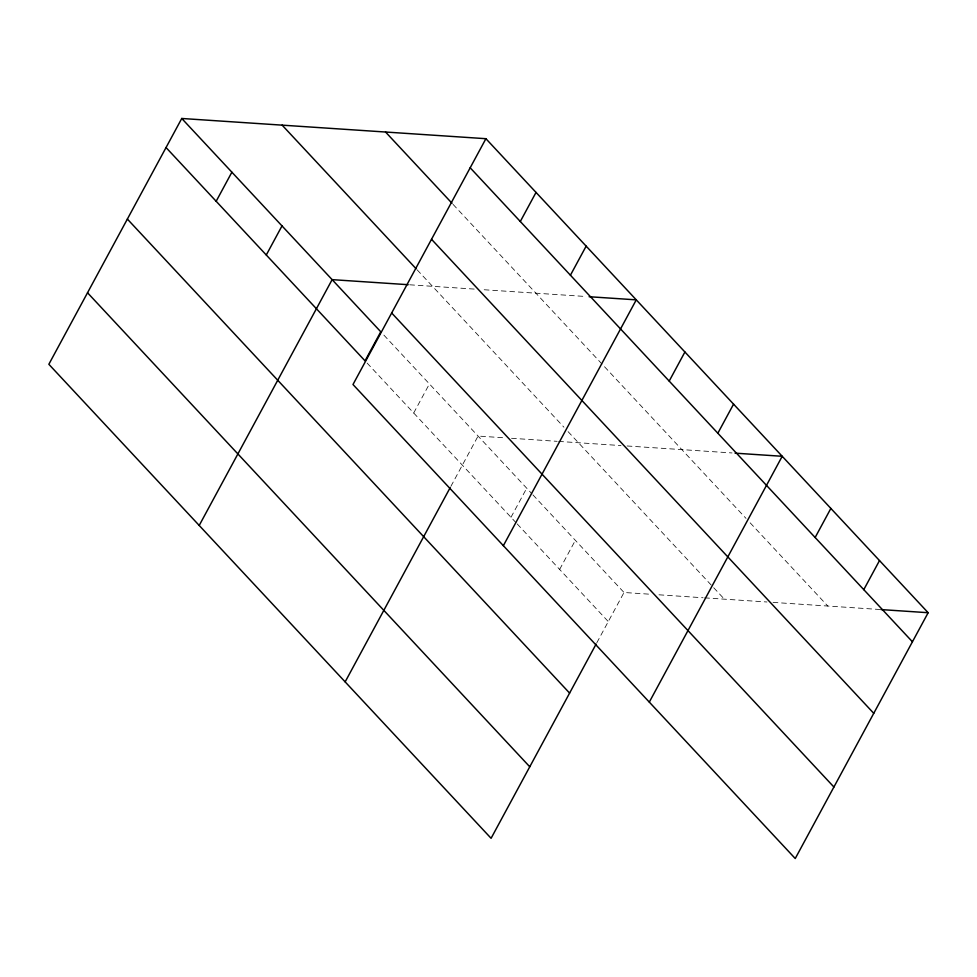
<?xml version="1.0" encoding="UTF-8"?>
<svg xmlns="http://www.w3.org/2000/svg" width="977" height="977" viewBox="0 0 977 977"><rect width="100%" height="100%" fill="white"/><g stroke="black" fill="none" stroke-linecap="round" stroke-linejoin="round"><path stroke-width="0.73" stroke-dasharray="4.88 3.66" d="M413.698 413.002L429.416 383.924M450.885 486.338L478.071 436.06L503.912 437.781M510.983 517.285L526.713 488.207M559.638 569.432L575.355 540.342M596.825 642.756L624.01 592.489L651.378 594.309M409.681 284.795L475.078 289.143M484.201 289.754L586.09 296.519M511.521 438.282L557.146 441.323M558.661 441.421L621.018 445.573M627.1 445.976L732.029 452.949M658.986 594.81L703.086 597.753M704.6 597.851L766.957 601.991M773.039 602.394L881.01 609.575M453.047 204.376L746.013 518.396M750.153 522.829L827.788 606.045M417.155 269.86L563.937 427.205M568.077 431.639L724.372 599.157M383.876 335.111L531.891 493.751M532.917 494.863L624.01 592.489M367.12 363.078L516.161 522.829M517.199 523.941L608.28 621.567"/><path stroke-width="1.47" d="M485.911 138.697L352.99 384.511L795.241 858.527L928.15 612.713L485.911 138.697L181.759 118.473L48.85 364.287L491.089 838.303L596.104 644.087M216.161 201.274L231.879 172.196M266.281 254.997L281.999 225.919M199.21 525.455L332.131 279.642L408.166 284.698M520.301 221.498L536.031 192.42M345.15 681.885L450.165 487.657M570.421 275.221L586.151 246.143M503.363 545.679L636.271 299.854L589.131 296.727M669.196 381.079L684.914 352.001M717.839 433.226L733.568 404.148M649.302 702.109L782.211 456.283L735.07 453.157M815.136 537.509L830.853 508.431M863.778 589.656L879.508 560.566M881.01 609.575L928.15 612.713M470.181 167.775L912.433 641.791M385.536 132.017L452.021 203.277M431.516 239.292L873.756 713.32M282.133 125.141L416.129 268.773M391.667 312.982L833.906 787.01M181.759 118.473L380.774 331.777L365.044 360.855L166.041 147.551M127.364 219.068L569.603 693.096M87.527 292.758L529.766 766.786"/></g></svg>
